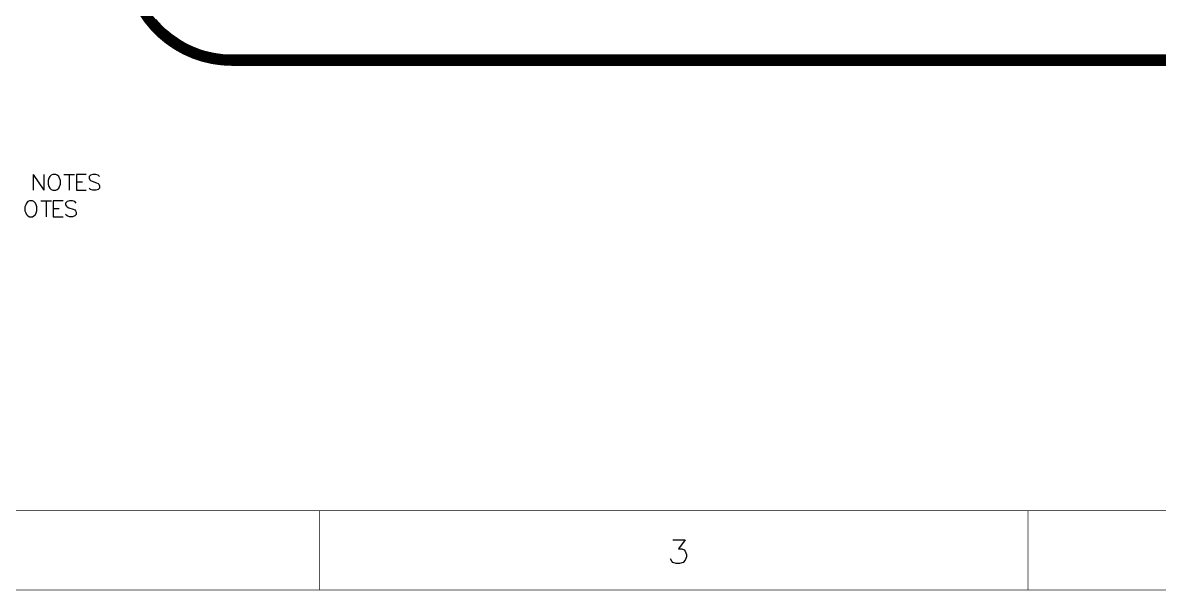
# Model space of a CAD drawing. Header units: millimetres. Extents: x 38 to 445, y 25 to 285.
# Drawn here: x 144.9 to 253.9, y 25.4 to 79.8 of the extents above; entities that cross this region are included whole.
import ezdxf

# ---------------------------------------------------------------- set-up
doc = ezdxf.new("R2010")
doc.units = ezdxf.units.MM
for name, color, linetype in [('InternalPlane1', 76, 'Continuous'), ('InternalPlane2', 16, 'Continuous'), ('Mechanical16', 56, 'Continuous'), ('Mechanical2', 216, 'Continuous'), ('Mechanical8', 56, 'Continuous'), ('Mechanical9', 56, 'Continuous')]:
    doc.layers.add(name, color=color, linetype=linetype)

msp = doc.modelspace()

# ---------------------------------------------------------------- linework, layer by layer
at = {"layer": 'InternalPlane1'}
for p, q in [((157.93, 79.81), (157.64, 80.14)), ((158.23, 79.49), (157.93, 79.81)), ((158.55, 79.19), (158.23, 79.49)), ((158.88, 78.9), (158.55, 79.19)), ((159.22, 78.63), (158.88, 78.9)), ((159.58, 78.37), (159.22, 78.63)), ((159.94, 78.13), (159.58, 78.37)), ((160.32, 77.91), (159.94, 78.13)), ((160.71, 77.7), (160.32, 77.91)), ((161.11, 77.52), (160.71, 77.7)), ((161.51, 77.35), (161.11, 77.52)), ((161.92, 77.2), (161.51, 77.35)), ((162.34, 77.07), (161.92, 77.2)), ((162.77, 76.96), (162.34, 77.07)), ((163.2, 76.87), (162.77, 76.96)), ((163.63, 76.8), (163.2, 76.87)), ((164.06, 76.75), (163.63, 76.8)), ((164.5, 76.72), (164.06, 76.75)), ((164.92, 76.71), (164.5, 76.72)), ((164.94, 76.71), (164.92, 76.71)), ((389.94, 76.71), (164.94, 76.71))]:
    msp.add_line(p, q, dxfattribs=at)
at = {"layer": 'InternalPlane1', "const_width": 1.02}
msp.add_lwpolyline([(164.94, 76.2, -0.414214), (154.94, 86.2)], format="xyb", dxfattribs=at)
msp.add_lwpolyline([(164.94, 76.2), (389.94, 76.2)], dxfattribs=at)
at = {"layer": 'InternalPlane1', "const_width": 0.508}
msp.add_lwpolyline([(164.69, 76.2, 1), (165.19, 76.2, 1)], format="xyb", close=True, dxfattribs=at)
msp.add_lwpolyline([(164.69, 76.2, 1), (165.19, 76.2, 1)], format="xyb", close=True, dxfattribs=at)
at = {"layer": 'InternalPlane2'}
for p, q in [((157.93, 79.81), (157.64, 80.14)), ((158.23, 79.49), (157.93, 79.81)), ((158.55, 79.19), (158.23, 79.49)), ((158.88, 78.9), (158.55, 79.19)), ((159.22, 78.63), (158.88, 78.9)), ((159.58, 78.37), (159.22, 78.63)), ((159.94, 78.13), (159.58, 78.37)), ((160.32, 77.91), (159.94, 78.13)), ((160.71, 77.7), (160.32, 77.91)), ((161.11, 77.52), (160.71, 77.7)), ((161.51, 77.35), (161.11, 77.52)), ((161.92, 77.2), (161.51, 77.35)), ((162.34, 77.07), (161.92, 77.2)), ((162.77, 76.96), (162.34, 77.07)), ((163.2, 76.87), (162.77, 76.96)), ((163.63, 76.8), (163.2, 76.87)), ((164.06, 76.75), (163.63, 76.8)), ((164.5, 76.72), (164.06, 76.75)), ((164.92, 76.71), (164.5, 76.72)), ((164.94, 76.71), (164.92, 76.71)), ((389.94, 76.71), (164.94, 76.71))]:
    msp.add_line(p, q, dxfattribs=at)
at = {"layer": 'InternalPlane2', "const_width": 1.02}
msp.add_lwpolyline([(164.94, 76.2, -0.414214), (154.94, 86.2)], format="xyb", dxfattribs=at)
msp.add_lwpolyline([(164.94, 76.2), (389.94, 76.2)], dxfattribs=at)
at = {"layer": 'InternalPlane2', "const_width": 0.508}
msp.add_lwpolyline([(164.69, 76.2, 1), (165.19, 76.2, 1)], format="xyb", close=True, dxfattribs=at)
msp.add_lwpolyline([(164.69, 76.2, 1), (165.19, 76.2, 1)], format="xyb", close=True, dxfattribs=at)
at = {"layer": 'Mechanical16'}
for p, q in [((207.23, 30.23), (208.42, 30.23)), ((208.42, 30.23), (207.77, 29.35)), ((207.12, 28.16), (207.01, 28.38)), ((207.77, 29.35), (208.1, 29.35)), ((208.1, 29.35), (208.32, 29.25)), ((208.32, 29.25), (208.42, 29.14)), ((208.42, 29.14), (208.53, 28.81)), ((208.53, 28.59), (208.42, 28.27)), ((208.53, 28.81), (208.53, 28.59)), ((207.23, 28.05), (207.12, 28.16)), ((207.55, 27.94), (207.23, 28.05)), ((207.88, 27.94), (207.55, 27.94)), ((208.21, 28.05), (207.88, 27.94)), ((208.42, 28.27), (208.21, 28.05))]:
    msp.add_line(p, q, dxfattribs=at)
at = {"layer": 'Mechanical16', "const_width": 0.0508}
for points in [[(45.72, 33.02), (436.88, 33.02)], [(173.35, 25.4), (173.35, 33.02)], [(241.3, 25.4), (241.3, 33.02)], [(38.1, 25.4), (444.5, 25.4)]]:
    msp.add_lwpolyline(points, dxfattribs=at)
at = {"layer": 'Mechanical16', "const_width": 0.0254}
for points in [[(173.34, 33.02, 1), (173.37, 33.02, 1)], [(241.29, 33.02, 1), (241.31, 33.02, 1)], [(173.34, 25.4, 1), (173.37, 25.4, 1)], [(241.29, 25.4, 1), (241.31, 25.4, 1)]]:
    msp.add_lwpolyline(points, format="xyb", close=True, dxfattribs=at)
at = {"layer": 'Mechanical2', "const_width": 0.254}
msp.add_lwpolyline([(164.94, 76.2, -0.414214), (154.94, 86.2)], format="xyb", dxfattribs=at)
msp.add_lwpolyline([(164.94, 76.2), (389.94, 76.2)], dxfattribs=at)
at = {"layer": 'Mechanical2', "const_width": 0.127}
msp.add_lwpolyline([(164.88, 76.2, 1), (165, 76.2, 1)], format="xyb", close=True, dxfattribs=at)
msp.add_lwpolyline([(164.88, 76.2, 1), (165, 76.2, 1)], format="xyb", close=True, dxfattribs=at)
at = {"layer": 'Mechanical8'}
for p, q in [((145.88, 65.28), (145.88, 63.75)), ((145.88, 65.28), (146.9, 63.75)), ((146.9, 65.28), (146.9, 63.75)), ((147.39, 64.91), (147.32, 64.7)), ((147.32, 64.7), (147.32, 64.33)), ((147.32, 64.33), (147.39, 64.12)), ((147.46, 65.06), (147.39, 64.91)), ((147.61, 65.21), (147.46, 65.06)), ((147.75, 65.28), (147.61, 65.21)), ((148.04, 65.28), (147.75, 65.28)), ((148.19, 65.21), (148.04, 65.28)), ((148.33, 65.06), (148.19, 65.21)), ((148.41, 64.91), (148.33, 65.06)), ((148.48, 64.7), (148.41, 64.91)), ((148.41, 64.12), (148.48, 64.33)), ((148.48, 64.33), (148.48, 64.7)), ((148.83, 65.28), (149.85, 65.28)), ((149.34, 65.28), (149.34, 63.75)), ((150.97, 65.28), (150.03, 65.28)), ((150.03, 65.28), (150.03, 63.75)), ((150.03, 64.55), (150.61, 64.55)), ((151.37, 65.21), (151.23, 65.06)), ((151.23, 65.06), (151.23, 64.91)), ((151.23, 64.91), (151.3, 64.77)), ((151.3, 64.77), (151.37, 64.7)), ((151.59, 65.28), (151.37, 65.21)), ((151.37, 64.7), (151.52, 64.62)), ((151.52, 64.62), (151.95, 64.48)), ((151.88, 65.28), (151.59, 65.28)), ((152.1, 65.21), (151.88, 65.28)), ((151.95, 64.48), (152.1, 64.41)), ((152.24, 65.06), (152.1, 65.21)), ((152.1, 64.41), (152.17, 64.33)), ((152.17, 64.33), (152.24, 64.19)), ((147.39, 64.12), (147.46, 63.97)), ((147.46, 63.97), (147.61, 63.83)), ((147.61, 63.83), (147.75, 63.75)), ((147.75, 63.75), (148.04, 63.75)), ((148.04, 63.75), (148.19, 63.83)), ((148.19, 63.83), (148.33, 63.97)), ((148.33, 63.97), (148.41, 64.12)), ((150.03, 63.75), (150.97, 63.75)), ((151.37, 63.83), (151.23, 63.97)), ((151.59, 63.75), (151.37, 63.83)), ((151.88, 63.75), (151.59, 63.75)), ((152.1, 63.83), (151.88, 63.75)), ((152.24, 63.97), (152.1, 63.83)), ((152.24, 64.19), (152.24, 63.97))]:
    msp.add_line(p, q, dxfattribs=at)
at = {"layer": 'Mechanical9'}
for p, q in [((145.16, 62.37), (145.08, 62.16)), ((145.08, 62.16), (145.08, 61.79)), ((145.23, 62.52), (145.16, 62.37)), ((145.37, 62.67), (145.23, 62.52)), ((145.52, 62.74), (145.37, 62.67)), ((145.81, 62.74), (145.52, 62.74)), ((145.95, 62.67), (145.81, 62.74)), ((146.1, 62.52), (145.95, 62.67)), ((146.17, 62.37), (146.1, 62.52)), ((146.24, 62.16), (146.17, 62.37)), ((146.24, 61.79), (146.24, 62.16)), ((146.6, 62.74), (147.62, 62.74)), ((147.11, 62.74), (147.11, 61.21)), ((148.74, 62.74), (147.8, 62.74)), ((147.8, 62.74), (147.8, 61.21)), ((149.14, 62.67), (148.99, 62.52)), ((148.99, 62.52), (148.99, 62.37)), ((148.99, 62.37), (149.07, 62.23)), ((149.07, 62.23), (149.14, 62.16)), ((149.36, 62.74), (149.14, 62.67)), ((149.14, 62.16), (149.28, 62.08)), ((149.65, 62.74), (149.36, 62.74)), ((149.86, 62.67), (149.65, 62.74)), ((150.01, 62.52), (149.86, 62.67)), ((145.08, 61.79), (145.16, 61.58)), ((145.16, 61.58), (145.23, 61.43)), ((145.23, 61.43), (145.37, 61.29)), ((145.37, 61.29), (145.52, 61.21)), ((145.52, 61.21), (145.81, 61.21)), ((145.81, 61.21), (145.95, 61.29)), ((145.95, 61.29), (146.1, 61.43)), ((146.1, 61.43), (146.17, 61.58)), ((146.17, 61.58), (146.24, 61.79)), ((147.8, 62.01), (148.38, 62.01)), ((147.8, 61.21), (148.74, 61.21)), ((149.14, 61.29), (148.99, 61.43)), ((149.36, 61.21), (149.14, 61.29)), ((149.28, 62.08), (149.72, 61.94)), ((149.65, 61.21), (149.36, 61.21)), ((149.86, 61.29), (149.65, 61.21)), ((149.72, 61.94), (149.86, 61.87)), ((149.86, 61.87), (149.94, 61.79)), ((150.01, 61.43), (149.86, 61.29)), ((149.94, 61.79), (150.01, 61.65)), ((150.01, 61.65), (150.01, 61.43))]:
    msp.add_line(p, q, dxfattribs=at)

doc.saveas('drawing.dxf')
